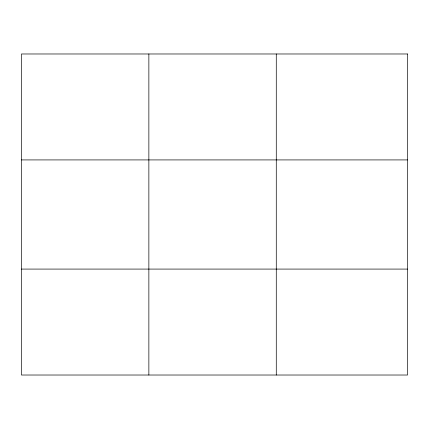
<?xml version="1.0" encoding="UTF-8"?>
<svg xmlns="http://www.w3.org/2000/svg" width="429" height="429" viewBox="0 0 429 429"><rect width="100%" height="100%" fill="white"/><g stroke="black" fill="none" stroke-linecap="round" stroke-linejoin="round"><path stroke-width="0.64" d="M148.863 53.979L148.863 375.021M276.276 53.979L276.276 375.021M21.45 159.92L407.55 159.92M21.45 269.08L407.55 269.08M407.55 53.979L407.55 375.021L21.45 375.021L21.45 53.979L407.55 53.979"/></g></svg>
